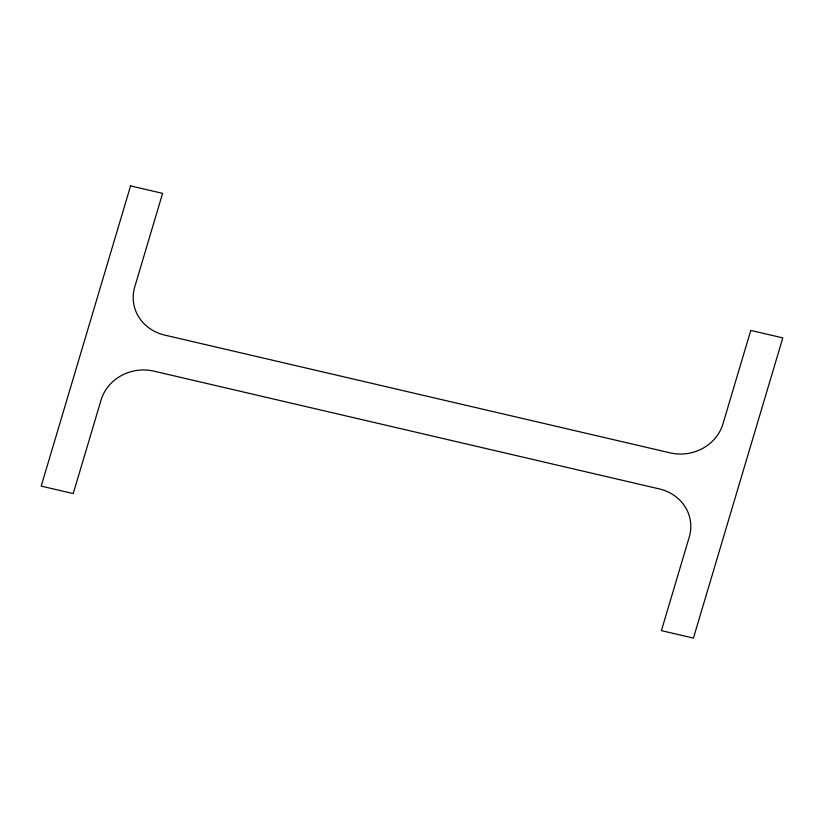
<?xml version="1.0" encoding="UTF-8"?>
<svg xmlns="http://www.w3.org/2000/svg" width="824" height="824" viewBox="0 0 824 824"><rect width="100%" height="100%" fill="white"/><g stroke="black" fill="none" stroke-linecap="round" stroke-linejoin="round"><path stroke-width="1.24" d="M130.573 185.905L41.2 486.108L73.223 493.576L101.084 400.001A42.992 39.604 -8.9 0 1 153.892 371.14L659.365 488.931A42.992 39.604 -8.9 0 1 689.255 537.063L661.404 630.628L693.427 638.095L782.8 337.892L750.777 330.424L722.916 424A42.992 39.604 -8.9 0 1 670.108 452.86L164.635 335.069A42.992 39.604 -8.9 0 1 134.745 286.937L162.596 193.372L130.573 185.905"/></g></svg>
